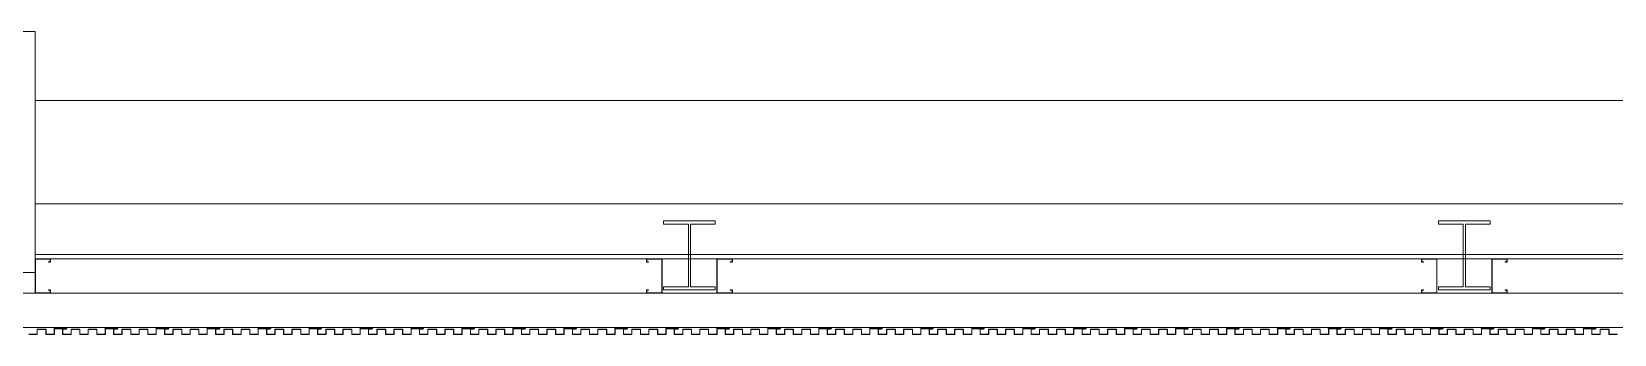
# Model space of a CAD drawing. Extents: x 225000 to 2157367, y 208400 to 840900.
# Drawn here: x 499266 to 503861, y 372673 to 373552 of the extents above; entities that cross this region are included whole.
import ezdxf

# ---------------------------------------------------------------- set-up
doc = ezdxf.new("R2010")
doc.units = 0
doc.header["$LTSCALE"] = 10
doc.layers.add('Data Center Layout_L20$0$ARC', color=252, linetype='Continuous', lineweight=0)

# ---------------------------------------------------------------- blocks, each defined once
blk = doc.blocks.new('Data Center Layout_L20')
at = {"layer": 'Data Center Layout_L20$0$ARC'}
for p, q in [((499275.59, 173352.31), (507575.59, 173352.31)), ((499275.59, 173052.31), (507575.59, 173052.31)), ((507575.59, 172904.81), (499275.59, 172904.81)), ((507575.59, 172892.31), (499275.59, 172892.31)), ((507871.11, 172792.31), (498989.42, 172792.31)), ((507871.11, 172692.31), (498989.42, 172692.31))]:
    blk.add_line(p, q, dxfattribs=at)
for points in [[(498575.59, 172852.31), (498575.59, 173552.31), (499275.59, 173552.31), (499275.59, 172852.31)], [(501250.59, 172802.31), (501100.59, 172802.31), (501100.59, 172811.31), (501172.59, 172811.31), (501172.59, 172993.31), (501100.59, 172993.31), (501100.59, 173002.31), (501250.59, 173002.31), (501250.59, 172993.31), (501178.59, 172993.31), (501178.59, 172811.31), (501250.59, 172811.31)], [(503500.59, 172802.31), (503350.59, 172802.31), (503350.59, 172811.31), (503422.59, 172811.31), (503422.59, 172993.31), (503350.59, 172993.31), (503350.59, 173002.31), (503500.59, 173002.31), (503500.59, 172993.31), (503428.59, 172993.31), (503428.59, 172811.31), (503500.59, 172811.31)]]:
    blk.add_lwpolyline(points, close=True, dxfattribs=at)
for points in [[(499314.59, 172883.11), (499318.99, 172883.11, 0.4142136), (499319.79, 172883.91), (499319.79, 172890.71, 0.4142136), (499318.99, 172891.51), (499277.19, 172891.51, 0.4142136), (499276.39, 172890.71), (499276.39, 172793.91, 0.4142136), (499277.19, 172793.11), (499318.99, 172793.11, 0.4142136), (499319.79, 172793.91), (499319.79, 172800.71, 0.4142136), (499318.99, 172801.51), (499314.59, 172801.51), (499314.59, 172802.31), (499318.99, 172802.31, -0.4142136), (499320.59, 172800.71), (499320.59, 172793.91, -0.4142136), (499318.99, 172792.31), (499277.19, 172792.31, -0.4142136), (499275.59, 172793.91), (499275.59, 172890.71, -0.4142136), (499277.19, 172892.31), (499318.99, 172892.31, -0.4142136), (499320.59, 172890.71), (499320.59, 172883.91, -0.4142136), (499318.99, 172882.31), (499314.59, 172882.31)], [(501057.03, 172883.11), (501052.63, 172883.11, -0.4142136), (501051.83, 172883.91), (501051.83, 172890.71, -0.4142136), (501052.63, 172891.51), (501094.43, 172891.51, -0.4142136), (501095.23, 172890.71), (501095.23, 172793.91, -0.4142136), (501094.43, 172793.11), (501052.63, 172793.11, -0.4142136), (501051.83, 172793.91), (501051.83, 172800.71, -0.4142136), (501052.63, 172801.51), (501057.03, 172801.51), (501057.03, 172802.31), (501052.63, 172802.31, 0.4142136), (501051.03, 172800.71), (501051.03, 172793.91, 0.4142136), (501052.63, 172792.31), (501094.43, 172792.31, 0.4142136), (501096.03, 172793.91), (501096.03, 172890.71, 0.4142136), (501094.43, 172892.31), (501052.63, 172892.31, 0.4142136), (501051.03, 172890.71), (501051.03, 172883.91, 0.4142136), (501052.63, 172882.31), (501057.03, 172882.31)], [(501294.14, 172883.11), (501298.54, 172883.11, 0.4142136), (501299.34, 172883.91), (501299.34, 172890.71, 0.4142136), (501298.54, 172891.51), (501256.74, 172891.51, 0.4142136), (501255.94, 172890.71), (501255.94, 172793.91, 0.4142136), (501256.74, 172793.11), (501298.54, 172793.11, 0.4142136), (501299.34, 172793.91), (501299.34, 172800.71, 0.4142136), (501298.54, 172801.51), (501294.14, 172801.51), (501294.14, 172802.31), (501298.54, 172802.31, -0.4142136), (501300.14, 172800.71), (501300.14, 172793.91, -0.4142136), (501298.54, 172792.31), (501256.74, 172792.31, -0.4142136), (501255.14, 172793.91), (501255.14, 172890.71, -0.4142136), (501256.74, 172892.31), (501298.54, 172892.31, -0.4142136), (501300.14, 172890.71), (501300.14, 172883.91, -0.4142136), (501298.54, 172882.31), (501294.14, 172882.31)], [(503307.03, 172883.11), (503302.63, 172883.11, -0.4142136), (503301.83, 172883.91), (503301.83, 172890.71, -0.4142136), (503302.63, 172891.51), (503344.43, 172891.51, -0.4142136), (503345.23, 172890.71), (503345.23, 172793.91, -0.4142136), (503344.43, 172793.11), (503302.63, 172793.11, -0.4142136), (503301.83, 172793.91), (503301.83, 172800.71, -0.4142136), (503302.63, 172801.51), (503307.03, 172801.51), (503307.03, 172802.31), (503302.63, 172802.31, 0.4142136), (503301.03, 172800.71), (503301.03, 172793.91, 0.4142136), (503302.63, 172792.31), (503344.43, 172792.31, 0.4142136), (503346.03, 172793.91), (503346.03, 172890.71, 0.4142136), (503344.43, 172892.31), (503302.63, 172892.31, 0.4142136), (503301.03, 172890.71), (503301.03, 172883.91, 0.4142136), (503302.63, 172882.31), (503307.03, 172882.31)], [(503544.14, 172883.11), (503548.54, 172883.11, 0.4142136), (503549.34, 172883.91), (503549.34, 172890.71, 0.4142136), (503548.54, 172891.51), (503506.74, 172891.51, 0.4142136), (503505.94, 172890.71), (503505.94, 172793.91, 0.4142136), (503506.74, 172793.11), (503548.54, 172793.11, 0.4142136), (503549.34, 172793.91), (503549.34, 172800.71, 0.4142136), (503548.54, 172801.51), (503544.14, 172801.51), (503544.14, 172802.31), (503548.54, 172802.31, -0.4142136), (503550.14, 172800.71), (503550.14, 172793.91, -0.4142136), (503548.54, 172792.31), (503506.74, 172792.31, -0.4142136), (503505.14, 172793.91), (503505.14, 172890.71, -0.4142136), (503506.74, 172892.31), (503548.54, 172892.31, -0.4142136), (503550.14, 172890.71), (503550.14, 172883.91, -0.4142136), (503548.54, 172882.31), (503544.14, 172882.31)]]:
    blk.add_lwpolyline(points, format="xyb", close=True, dxfattribs=at)
at = {"layer": 'Data Center Layout_L20$0$ARC', "linetype": 'Continuous'}
for points in [[(499358.6, 172688.83), (499365.59, 172691.33), (499365.42, 172691.8), (499358.45, 172689.31), (499331.09, 172689.31), (499331.09, 172673.31), (499307.29, 172673.31), (499307.29, 172687.81), (499281.49, 172687.81), (499281.49, 172673.31), (499257.69, 172673.31)], [(499257.19, 172672.81), (499281.99, 172672.81), (499281.99, 172687.31), (499306.79, 172687.31), (499306.79, 172672.81), (499331.59, 172672.81), (499331.59, 172688.81), (499358.66, 172688.81)]]:
    blk.add_lwpolyline(points, dxfattribs=at)
for points in [[(499506.6, 172688.83), (499513.59, 172691.33), (499513.42, 172691.8), (499506.45, 172689.31), (499479.09, 172689.31), (499479.09, 172673.31), (499455.29, 172673.31), (499455.29, 172687.81), (499429.49, 172687.81), (499429.49, 172673.31), (499405.69, 172673.31), (499405.69, 172687.81), (499379.89, 172687.81), (499379.89, 172673.31), (499356.09, 172673.31), (499356.09, 172688.31), (499365.59, 172688.31, 1), (499365.59, 172692.31), (499344.88, 172692.31), (499343.59, 172691.01), (499342.29, 172692.31), (499328.59, 172692.31), (499328.59, 172691.81), (499342.09, 172691.81), (499343.59, 172690.31), (499345.09, 172691.81), (499365.59, 172691.81, -1), (499365.59, 172688.81), (499355.59, 172688.81), (499355.59, 172672.81), (499380.39, 172672.81), (499380.39, 172687.31), (499405.19, 172687.31), (499405.19, 172672.81), (499429.99, 172672.81), (499429.99, 172687.31), (499454.79, 172687.31), (499454.79, 172672.81), (499479.59, 172672.81), (499479.59, 172688.81), (499506.66, 172688.81)], [(499654.6, 172688.83), (499661.59, 172691.33), (499661.42, 172691.8), (499654.45, 172689.31), (499627.09, 172689.31), (499627.09, 172673.31), (499603.29, 172673.31), (499603.29, 172687.81), (499577.49, 172687.81), (499577.49, 172673.31), (499553.69, 172673.31), (499553.69, 172687.81), (499527.89, 172687.81), (499527.89, 172673.31), (499504.09, 172673.31), (499504.09, 172688.31), (499513.59, 172688.31, 1), (499513.59, 172692.31), (499492.88, 172692.31), (499491.59, 172691.01), (499490.29, 172692.31), (499476.59, 172692.31), (499476.59, 172691.81), (499490.09, 172691.81), (499491.59, 172690.31), (499493.09, 172691.81), (499513.59, 172691.81, -1), (499513.59, 172688.81), (499503.59, 172688.81), (499503.59, 172672.81), (499528.39, 172672.81), (499528.39, 172687.31), (499553.19, 172687.31), (499553.19, 172672.81), (499577.99, 172672.81), (499577.99, 172687.31), (499602.79, 172687.31), (499602.79, 172672.81), (499627.59, 172672.81), (499627.59, 172688.81), (499654.66, 172688.81)], [(499802.6, 172688.83), (499809.59, 172691.33), (499809.42, 172691.8), (499802.45, 172689.31), (499775.09, 172689.31), (499775.09, 172673.31), (499751.29, 172673.31), (499751.29, 172687.81), (499725.49, 172687.81), (499725.49, 172673.31), (499701.69, 172673.31), (499701.69, 172687.81), (499675.89, 172687.81), (499675.89, 172673.31), (499652.09, 172673.31), (499652.09, 172688.31), (499661.59, 172688.31, 1), (499661.59, 172692.31), (499640.88, 172692.31), (499639.59, 172691.01), (499638.29, 172692.31), (499624.59, 172692.31), (499624.59, 172691.81), (499638.09, 172691.81), (499639.59, 172690.31), (499641.09, 172691.81), (499661.59, 172691.81, -1), (499661.59, 172688.81), (499651.59, 172688.81), (499651.59, 172672.81), (499676.39, 172672.81), (499676.39, 172687.31), (499701.19, 172687.31), (499701.19, 172672.81), (499725.99, 172672.81), (499725.99, 172687.31), (499750.79, 172687.31), (499750.79, 172672.81), (499775.59, 172672.81), (499775.59, 172688.81), (499802.66, 172688.81)], [(499950.6, 172688.83), (499957.59, 172691.33), (499957.42, 172691.8), (499950.45, 172689.31), (499923.09, 172689.31), (499923.09, 172673.31), (499899.29, 172673.31), (499899.29, 172687.81), (499873.49, 172687.81), (499873.49, 172673.31), (499849.69, 172673.31), (499849.69, 172687.81), (499823.89, 172687.81), (499823.89, 172673.31), (499800.09, 172673.31), (499800.09, 172688.31), (499809.59, 172688.31, 1), (499809.59, 172692.31), (499788.88, 172692.31), (499787.59, 172691.01), (499786.29, 172692.31), (499772.59, 172692.31), (499772.59, 172691.81), (499786.09, 172691.81), (499787.59, 172690.31), (499789.09, 172691.81), (499809.59, 172691.81, -1), (499809.59, 172688.81), (499799.59, 172688.81), (499799.59, 172672.81), (499824.39, 172672.81), (499824.39, 172687.31), (499849.19, 172687.31), (499849.19, 172672.81), (499873.99, 172672.81), (499873.99, 172687.31), (499898.79, 172687.31), (499898.79, 172672.81), (499923.59, 172672.81), (499923.59, 172688.81), (499950.66, 172688.81)], [(500098.6, 172688.83), (500105.59, 172691.33), (500105.42, 172691.8), (500098.45, 172689.31), (500071.09, 172689.31), (500071.09, 172673.31), (500047.29, 172673.31), (500047.29, 172687.81), (500021.49, 172687.81), (500021.49, 172673.31), (499997.69, 172673.31), (499997.69, 172687.81), (499971.89, 172687.81), (499971.89, 172673.31), (499948.09, 172673.31), (499948.09, 172688.31), (499957.59, 172688.31, 1), (499957.59, 172692.31), (499936.88, 172692.31), (499935.59, 172691.01), (499934.29, 172692.31), (499920.59, 172692.31), (499920.59, 172691.81), (499934.09, 172691.81), (499935.59, 172690.31), (499937.09, 172691.81), (499957.59, 172691.81, -1), (499957.59, 172688.81), (499947.59, 172688.81), (499947.59, 172672.81), (499972.39, 172672.81), (499972.39, 172687.31), (499997.19, 172687.31), (499997.19, 172672.81), (500021.99, 172672.81), (500021.99, 172687.31), (500046.79, 172687.31), (500046.79, 172672.81), (500071.59, 172672.81), (500071.59, 172688.81), (500098.66, 172688.81)], [(500246.6, 172688.83), (500253.59, 172691.33), (500253.42, 172691.8), (500246.45, 172689.31), (500219.09, 172689.31), (500219.09, 172673.31), (500195.29, 172673.31), (500195.29, 172687.81), (500169.49, 172687.81), (500169.49, 172673.31), (500145.69, 172673.31), (500145.69, 172687.81), (500119.89, 172687.81), (500119.89, 172673.31), (500096.09, 172673.31), (500096.09, 172688.31), (500105.59, 172688.31, 1), (500105.59, 172692.31), (500084.88, 172692.31), (500083.59, 172691.01), (500082.29, 172692.31), (500068.59, 172692.31), (500068.59, 172691.81), (500082.09, 172691.81), (500083.59, 172690.31), (500085.09, 172691.81), (500105.59, 172691.81, -1), (500105.59, 172688.81), (500095.59, 172688.81), (500095.59, 172672.81), (500120.39, 172672.81), (500120.39, 172687.31), (500145.19, 172687.31), (500145.19, 172672.81), (500169.99, 172672.81), (500169.99, 172687.31), (500194.79, 172687.31), (500194.79, 172672.81), (500219.59, 172672.81), (500219.59, 172688.81), (500246.66, 172688.81)], [(500394.6, 172688.83), (500401.59, 172691.33), (500401.42, 172691.8), (500394.45, 172689.31), (500367.09, 172689.31), (500367.09, 172673.31), (500343.29, 172673.31), (500343.29, 172687.81), (500317.49, 172687.81), (500317.49, 172673.31), (500293.69, 172673.31), (500293.69, 172687.81), (500267.89, 172687.81), (500267.89, 172673.31), (500244.09, 172673.31), (500244.09, 172688.31), (500253.59, 172688.31, 1), (500253.59, 172692.31), (500232.88, 172692.31), (500231.59, 172691.01), (500230.29, 172692.31), (500216.59, 172692.31), (500216.59, 172691.81), (500230.09, 172691.81), (500231.59, 172690.31), (500233.09, 172691.81), (500253.59, 172691.81, -1), (500253.59, 172688.81), (500243.59, 172688.81), (500243.59, 172672.81), (500268.39, 172672.81), (500268.39, 172687.31), (500293.19, 172687.31), (500293.19, 172672.81), (500317.99, 172672.81), (500317.99, 172687.31), (500342.79, 172687.31), (500342.79, 172672.81), (500367.59, 172672.81), (500367.59, 172688.81), (500394.66, 172688.81)], [(500542.6, 172688.83), (500549.59, 172691.33), (500549.42, 172691.8), (500542.45, 172689.31), (500515.09, 172689.31), (500515.09, 172673.31), (500491.29, 172673.31), (500491.29, 172687.81), (500465.49, 172687.81), (500465.49, 172673.31), (500441.69, 172673.31), (500441.69, 172687.81), (500415.89, 172687.81), (500415.89, 172673.31), (500392.09, 172673.31), (500392.09, 172688.31), (500401.59, 172688.31, 1), (500401.59, 172692.31), (500380.88, 172692.31), (500379.59, 172691.01), (500378.29, 172692.31), (500364.59, 172692.31), (500364.59, 172691.81), (500378.09, 172691.81), (500379.59, 172690.31), (500381.09, 172691.81), (500401.59, 172691.81, -1), (500401.59, 172688.81), (500391.59, 172688.81), (500391.59, 172672.81), (500416.39, 172672.81), (500416.39, 172687.31), (500441.19, 172687.31), (500441.19, 172672.81), (500465.99, 172672.81), (500465.99, 172687.31), (500490.79, 172687.31), (500490.79, 172672.81), (500515.59, 172672.81), (500515.59, 172688.81), (500542.66, 172688.81)], [(500690.6, 172688.83), (500697.59, 172691.33), (500697.42, 172691.8), (500690.45, 172689.31), (500663.09, 172689.31), (500663.09, 172673.31), (500639.29, 172673.31), (500639.29, 172687.81), (500613.49, 172687.81), (500613.49, 172673.31), (500589.69, 172673.31), (500589.69, 172687.81), (500563.89, 172687.81), (500563.89, 172673.31), (500540.09, 172673.31), (500540.09, 172688.31), (500549.59, 172688.31, 1), (500549.59, 172692.31), (500528.88, 172692.31), (500527.59, 172691.01), (500526.29, 172692.31), (500512.59, 172692.31), (500512.59, 172691.81), (500526.09, 172691.81), (500527.59, 172690.31), (500529.09, 172691.81), (500549.59, 172691.81, -1), (500549.59, 172688.81), (500539.59, 172688.81), (500539.59, 172672.81), (500564.39, 172672.81), (500564.39, 172687.31), (500589.19, 172687.31), (500589.19, 172672.81), (500613.99, 172672.81), (500613.99, 172687.31), (500638.79, 172687.31), (500638.79, 172672.81), (500663.59, 172672.81), (500663.59, 172688.81), (500690.66, 172688.81)], [(500838.6, 172688.83), (500845.59, 172691.33), (500845.42, 172691.8), (500838.45, 172689.31), (500811.09, 172689.31), (500811.09, 172673.31), (500787.29, 172673.31), (500787.29, 172687.81), (500761.49, 172687.81), (500761.49, 172673.31), (500737.69, 172673.31), (500737.69, 172687.81), (500711.89, 172687.81), (500711.89, 172673.31), (500688.09, 172673.31), (500688.09, 172688.31), (500697.59, 172688.31, 1), (500697.59, 172692.31), (500676.88, 172692.31), (500675.59, 172691.01), (500674.29, 172692.31), (500660.59, 172692.31), (500660.59, 172691.81), (500674.09, 172691.81), (500675.59, 172690.31), (500677.09, 172691.81), (500697.59, 172691.81, -1), (500697.59, 172688.81), (500687.59, 172688.81), (500687.59, 172672.81), (500712.39, 172672.81), (500712.39, 172687.31), (500737.19, 172687.31), (500737.19, 172672.81), (500761.99, 172672.81), (500761.99, 172687.31), (500786.79, 172687.31), (500786.79, 172672.81), (500811.59, 172672.81), (500811.59, 172688.81), (500838.66, 172688.81)], [(500986.6, 172688.83), (500993.59, 172691.33), (500993.42, 172691.8), (500986.45, 172689.31), (500959.09, 172689.31), (500959.09, 172673.31), (500935.29, 172673.31), (500935.29, 172687.81), (500909.49, 172687.81), (500909.49, 172673.31), (500885.69, 172673.31), (500885.69, 172687.81), (500859.89, 172687.81), (500859.89, 172673.31), (500836.09, 172673.31), (500836.09, 172688.31), (500845.59, 172688.31, 1), (500845.59, 172692.31), (500824.88, 172692.31), (500823.59, 172691.01), (500822.29, 172692.31), (500808.59, 172692.31), (500808.59, 172691.81), (500822.09, 172691.81), (500823.59, 172690.31), (500825.09, 172691.81), (500845.59, 172691.81, -1), (500845.59, 172688.81), (500835.59, 172688.81), (500835.59, 172672.81), (500860.39, 172672.81), (500860.39, 172687.31), (500885.19, 172687.31), (500885.19, 172672.81), (500909.99, 172672.81), (500909.99, 172687.31), (500934.79, 172687.31), (500934.79, 172672.81), (500959.59, 172672.81), (500959.59, 172688.81), (500986.66, 172688.81)], [(501134.6, 172688.83), (501141.59, 172691.33), (501141.42, 172691.8), (501134.45, 172689.31), (501107.09, 172689.31), (501107.09, 172673.31), (501083.29, 172673.31), (501083.29, 172687.81), (501057.49, 172687.81), (501057.49, 172673.31), (501033.69, 172673.31), (501033.69, 172687.81), (501007.89, 172687.81), (501007.89, 172673.31), (500984.09, 172673.31), (500984.09, 172688.31), (500993.59, 172688.31, 1), (500993.59, 172692.31), (500972.88, 172692.31), (500971.59, 172691.01), (500970.29, 172692.31), (500956.59, 172692.31), (500956.59, 172691.81), (500970.09, 172691.81), (500971.59, 172690.31), (500973.09, 172691.81), (500993.59, 172691.81, -1), (500993.59, 172688.81), (500983.59, 172688.81), (500983.59, 172672.81), (501008.39, 172672.81), (501008.39, 172687.31), (501033.19, 172687.31), (501033.19, 172672.81), (501057.99, 172672.81), (501057.99, 172687.31), (501082.79, 172687.31), (501082.79, 172672.81), (501107.59, 172672.81), (501107.59, 172688.81), (501134.66, 172688.81)], [(501282.6, 172688.83), (501289.59, 172691.33), (501289.42, 172691.8), (501282.45, 172689.31), (501255.09, 172689.31), (501255.09, 172673.31), (501231.29, 172673.31), (501231.29, 172687.81), (501205.49, 172687.81), (501205.49, 172673.31), (501181.69, 172673.31), (501181.69, 172687.81), (501155.89, 172687.81), (501155.89, 172673.31), (501132.09, 172673.31), (501132.09, 172688.31), (501141.59, 172688.31, 1), (501141.59, 172692.31), (501120.88, 172692.31), (501119.59, 172691.01), (501118.29, 172692.31), (501104.59, 172692.31), (501104.59, 172691.81), (501118.09, 172691.81), (501119.59, 172690.31), (501121.09, 172691.81), (501141.59, 172691.81, -1), (501141.59, 172688.81), (501131.59, 172688.81), (501131.59, 172672.81), (501156.39, 172672.81), (501156.39, 172687.31), (501181.19, 172687.31), (501181.19, 172672.81), (501205.99, 172672.81), (501205.99, 172687.31), (501230.79, 172687.31), (501230.79, 172672.81), (501255.59, 172672.81), (501255.59, 172688.81), (501282.66, 172688.81)], [(501430.6, 172688.83), (501437.59, 172691.33), (501437.42, 172691.8), (501430.45, 172689.31), (501403.09, 172689.31), (501403.09, 172673.31), (501379.29, 172673.31), (501379.29, 172687.81), (501353.49, 172687.81), (501353.49, 172673.31), (501329.69, 172673.31), (501329.69, 172687.81), (501303.89, 172687.81), (501303.89, 172673.31), (501280.09, 172673.31), (501280.09, 172688.31), (501289.59, 172688.31, 1), (501289.59, 172692.31), (501268.88, 172692.31), (501267.59, 172691.01), (501266.29, 172692.31), (501252.59, 172692.31), (501252.59, 172691.81), (501266.09, 172691.81), (501267.59, 172690.31), (501269.09, 172691.81), (501289.59, 172691.81, -1), (501289.59, 172688.81), (501279.59, 172688.81), (501279.59, 172672.81), (501304.39, 172672.81), (501304.39, 172687.31), (501329.19, 172687.31), (501329.19, 172672.81), (501353.99, 172672.81), (501353.99, 172687.31), (501378.79, 172687.31), (501378.79, 172672.81), (501403.59, 172672.81), (501403.59, 172688.81), (501430.66, 172688.81)], [(501578.6, 172688.83), (501585.59, 172691.33), (501585.42, 172691.8), (501578.45, 172689.31), (501551.09, 172689.31), (501551.09, 172673.31), (501527.29, 172673.31), (501527.29, 172687.81), (501501.49, 172687.81), (501501.49, 172673.31), (501477.69, 172673.31), (501477.69, 172687.81), (501451.89, 172687.81), (501451.89, 172673.31), (501428.09, 172673.31), (501428.09, 172688.31), (501437.59, 172688.31, 1), (501437.59, 172692.31), (501416.88, 172692.31), (501415.59, 172691.01), (501414.29, 172692.31), (501400.59, 172692.31), (501400.59, 172691.81), (501414.09, 172691.81), (501415.59, 172690.31), (501417.09, 172691.81), (501437.59, 172691.81, -1), (501437.59, 172688.81), (501427.59, 172688.81), (501427.59, 172672.81), (501452.39, 172672.81), (501452.39, 172687.31), (501477.19, 172687.31), (501477.19, 172672.81), (501501.99, 172672.81), (501501.99, 172687.31), (501526.79, 172687.31), (501526.79, 172672.81), (501551.59, 172672.81), (501551.59, 172688.81), (501578.66, 172688.81)], [(501726.6, 172688.83), (501733.59, 172691.33), (501733.42, 172691.8), (501726.45, 172689.31), (501699.09, 172689.31), (501699.09, 172673.31), (501675.29, 172673.31), (501675.29, 172687.81), (501649.49, 172687.81), (501649.49, 172673.31), (501625.69, 172673.31), (501625.69, 172687.81), (501599.89, 172687.81), (501599.89, 172673.31), (501576.09, 172673.31), (501576.09, 172688.31), (501585.59, 172688.31, 1), (501585.59, 172692.31), (501564.88, 172692.31), (501563.59, 172691.01), (501562.29, 172692.31), (501548.59, 172692.31), (501548.59, 172691.81), (501562.09, 172691.81), (501563.59, 172690.31), (501565.09, 172691.81), (501585.59, 172691.81, -1), (501585.59, 172688.81), (501575.59, 172688.81), (501575.59, 172672.81), (501600.39, 172672.81), (501600.39, 172687.31), (501625.19, 172687.31), (501625.19, 172672.81), (501649.99, 172672.81), (501649.99, 172687.31), (501674.79, 172687.31), (501674.79, 172672.81), (501699.59, 172672.81), (501699.59, 172688.81), (501726.66, 172688.81)], [(501874.6, 172688.83), (501881.59, 172691.33), (501881.42, 172691.8), (501874.45, 172689.31), (501847.09, 172689.31), (501847.09, 172673.31), (501823.29, 172673.31), (501823.29, 172687.81), (501797.49, 172687.81), (501797.49, 172673.31), (501773.69, 172673.31), (501773.69, 172687.81), (501747.89, 172687.81), (501747.89, 172673.31), (501724.09, 172673.31), (501724.09, 172688.31), (501733.59, 172688.31, 1), (501733.59, 172692.31), (501712.88, 172692.31), (501711.59, 172691.01), (501710.29, 172692.31), (501696.59, 172692.31), (501696.59, 172691.81), (501710.09, 172691.81), (501711.59, 172690.31), (501713.09, 172691.81), (501733.59, 172691.81, -1), (501733.59, 172688.81), (501723.59, 172688.81), (501723.59, 172672.81), (501748.39, 172672.81), (501748.39, 172687.31), (501773.19, 172687.31), (501773.19, 172672.81), (501797.99, 172672.81), (501797.99, 172687.31), (501822.79, 172687.31), (501822.79, 172672.81), (501847.59, 172672.81), (501847.59, 172688.81), (501874.66, 172688.81)], [(502022.6, 172688.83), (502029.59, 172691.33), (502029.42, 172691.8), (502022.45, 172689.31), (501995.09, 172689.31), (501995.09, 172673.31), (501971.29, 172673.31), (501971.29, 172687.81), (501945.49, 172687.81), (501945.49, 172673.31), (501921.69, 172673.31), (501921.69, 172687.81), (501895.89, 172687.81), (501895.89, 172673.31), (501872.09, 172673.31), (501872.09, 172688.31), (501881.59, 172688.31, 1), (501881.59, 172692.31), (501860.88, 172692.31), (501859.59, 172691.01), (501858.29, 172692.31), (501844.59, 172692.31), (501844.59, 172691.81), (501858.09, 172691.81), (501859.59, 172690.31), (501861.09, 172691.81), (501881.59, 172691.81, -1), (501881.59, 172688.81), (501871.59, 172688.81), (501871.59, 172672.81), (501896.39, 172672.81), (501896.39, 172687.31), (501921.19, 172687.31), (501921.19, 172672.81), (501945.99, 172672.81), (501945.99, 172687.31), (501970.79, 172687.31), (501970.79, 172672.81), (501995.59, 172672.81), (501995.59, 172688.81), (502022.66, 172688.81)], [(502170.6, 172688.83), (502177.59, 172691.33), (502177.42, 172691.8), (502170.45, 172689.31), (502143.09, 172689.31), (502143.09, 172673.31), (502119.29, 172673.31), (502119.29, 172687.81), (502093.49, 172687.81), (502093.49, 172673.31), (502069.69, 172673.31), (502069.69, 172687.81), (502043.89, 172687.81), (502043.89, 172673.31), (502020.09, 172673.31), (502020.09, 172688.31), (502029.59, 172688.31, 1), (502029.59, 172692.31), (502008.88, 172692.31), (502007.59, 172691.01), (502006.29, 172692.31), (501992.59, 172692.31), (501992.59, 172691.81), (502006.09, 172691.81), (502007.59, 172690.31), (502009.09, 172691.81), (502029.59, 172691.81, -1), (502029.59, 172688.81), (502019.59, 172688.81), (502019.59, 172672.81), (502044.39, 172672.81), (502044.39, 172687.31), (502069.19, 172687.31), (502069.19, 172672.81), (502093.99, 172672.81), (502093.99, 172687.31), (502118.79, 172687.31), (502118.79, 172672.81), (502143.59, 172672.81), (502143.59, 172688.81), (502170.66, 172688.81)], [(502318.6, 172688.83), (502325.59, 172691.33), (502325.42, 172691.8), (502318.45, 172689.31), (502291.09, 172689.31), (502291.09, 172673.31), (502267.29, 172673.31), (502267.29, 172687.81), (502241.49, 172687.81), (502241.49, 172673.31), (502217.69, 172673.31), (502217.69, 172687.81), (502191.89, 172687.81), (502191.89, 172673.31), (502168.09, 172673.31), (502168.09, 172688.31), (502177.59, 172688.31, 1), (502177.59, 172692.31), (502156.88, 172692.31), (502155.59, 172691.01), (502154.29, 172692.31), (502140.59, 172692.31), (502140.59, 172691.81), (502154.09, 172691.81), (502155.59, 172690.31), (502157.09, 172691.81), (502177.59, 172691.81, -1), (502177.59, 172688.81), (502167.59, 172688.81), (502167.59, 172672.81), (502192.39, 172672.81), (502192.39, 172687.31), (502217.19, 172687.31), (502217.19, 172672.81), (502241.99, 172672.81), (502241.99, 172687.31), (502266.79, 172687.31), (502266.79, 172672.81), (502291.59, 172672.81), (502291.59, 172688.81), (502318.66, 172688.81)], [(502466.6, 172688.83), (502473.59, 172691.33), (502473.42, 172691.8), (502466.45, 172689.31), (502439.09, 172689.31), (502439.09, 172673.31), (502415.29, 172673.31), (502415.29, 172687.81), (502389.49, 172687.81), (502389.49, 172673.31), (502365.69, 172673.31), (502365.69, 172687.81), (502339.89, 172687.81), (502339.89, 172673.31), (502316.09, 172673.31), (502316.09, 172688.31), (502325.59, 172688.31, 1), (502325.59, 172692.31), (502304.88, 172692.31), (502303.59, 172691.01), (502302.29, 172692.31), (502288.59, 172692.31), (502288.59, 172691.81), (502302.09, 172691.81), (502303.59, 172690.31), (502305.09, 172691.81), (502325.59, 172691.81, -1), (502325.59, 172688.81), (502315.59, 172688.81), (502315.59, 172672.81), (502340.39, 172672.81), (502340.39, 172687.31), (502365.19, 172687.31), (502365.19, 172672.81), (502389.99, 172672.81), (502389.99, 172687.31), (502414.79, 172687.31), (502414.79, 172672.81), (502439.59, 172672.81), (502439.59, 172688.81), (502466.66, 172688.81)], [(502614.6, 172688.83), (502621.59, 172691.33), (502621.42, 172691.8), (502614.45, 172689.31), (502587.09, 172689.31), (502587.09, 172673.31), (502563.29, 172673.31), (502563.29, 172687.81), (502537.49, 172687.81), (502537.49, 172673.31), (502513.69, 172673.31), (502513.69, 172687.81), (502487.89, 172687.81), (502487.89, 172673.31), (502464.09, 172673.31), (502464.09, 172688.31), (502473.59, 172688.31, 1), (502473.59, 172692.31), (502452.88, 172692.31), (502451.59, 172691.01), (502450.29, 172692.31), (502436.59, 172692.31), (502436.59, 172691.81), (502450.09, 172691.81), (502451.59, 172690.31), (502453.09, 172691.81), (502473.59, 172691.81, -1), (502473.59, 172688.81), (502463.59, 172688.81), (502463.59, 172672.81), (502488.39, 172672.81), (502488.39, 172687.31), (502513.19, 172687.31), (502513.19, 172672.81), (502537.99, 172672.81), (502537.99, 172687.31), (502562.79, 172687.31), (502562.79, 172672.81), (502587.59, 172672.81), (502587.59, 172688.81), (502614.66, 172688.81)], [(502762.6, 172688.83), (502769.59, 172691.33), (502769.42, 172691.8), (502762.45, 172689.31), (502735.09, 172689.31), (502735.09, 172673.31), (502711.29, 172673.31), (502711.29, 172687.81), (502685.49, 172687.81), (502685.49, 172673.31), (502661.69, 172673.31), (502661.69, 172687.81), (502635.89, 172687.81), (502635.89, 172673.31), (502612.09, 172673.31), (502612.09, 172688.31), (502621.59, 172688.31, 1), (502621.59, 172692.31), (502600.88, 172692.31), (502599.59, 172691.01), (502598.29, 172692.31), (502584.59, 172692.31), (502584.59, 172691.81), (502598.09, 172691.81), (502599.59, 172690.31), (502601.09, 172691.81), (502621.59, 172691.81, -1), (502621.59, 172688.81), (502611.59, 172688.81), (502611.59, 172672.81), (502636.39, 172672.81), (502636.39, 172687.31), (502661.19, 172687.31), (502661.19, 172672.81), (502685.99, 172672.81), (502685.99, 172687.31), (502710.79, 172687.31), (502710.79, 172672.81), (502735.59, 172672.81), (502735.59, 172688.81), (502762.66, 172688.81)], [(502910.6, 172688.83), (502917.59, 172691.33), (502917.42, 172691.8), (502910.45, 172689.31), (502883.09, 172689.31), (502883.09, 172673.31), (502859.29, 172673.31), (502859.29, 172687.81), (502833.49, 172687.81), (502833.49, 172673.31), (502809.69, 172673.31), (502809.69, 172687.81), (502783.89, 172687.81), (502783.89, 172673.31), (502760.09, 172673.31), (502760.09, 172688.31), (502769.59, 172688.31, 1), (502769.59, 172692.31), (502748.88, 172692.31), (502747.59, 172691.01), (502746.29, 172692.31), (502732.59, 172692.31), (502732.59, 172691.81), (502746.09, 172691.81), (502747.59, 172690.31), (502749.09, 172691.81), (502769.59, 172691.81, -1), (502769.59, 172688.81), (502759.59, 172688.81), (502759.59, 172672.81), (502784.39, 172672.81), (502784.39, 172687.31), (502809.19, 172687.31), (502809.19, 172672.81), (502833.99, 172672.81), (502833.99, 172687.31), (502858.79, 172687.31), (502858.79, 172672.81), (502883.59, 172672.81), (502883.59, 172688.81), (502910.66, 172688.81)], [(503058.6, 172688.83), (503065.59, 172691.33), (503065.42, 172691.8), (503058.45, 172689.31), (503031.09, 172689.31), (503031.09, 172673.31), (503007.29, 172673.31), (503007.29, 172687.81), (502981.49, 172687.81), (502981.49, 172673.31), (502957.69, 172673.31), (502957.69, 172687.81), (502931.89, 172687.81), (502931.89, 172673.31), (502908.09, 172673.31), (502908.09, 172688.31), (502917.59, 172688.31, 1), (502917.59, 172692.31), (502896.88, 172692.31), (502895.59, 172691.01), (502894.29, 172692.31), (502880.59, 172692.31), (502880.59, 172691.81), (502894.09, 172691.81), (502895.59, 172690.31), (502897.09, 172691.81), (502917.59, 172691.81, -1), (502917.59, 172688.81), (502907.59, 172688.81), (502907.59, 172672.81), (502932.39, 172672.81), (502932.39, 172687.31), (502957.19, 172687.31), (502957.19, 172672.81), (502981.99, 172672.81), (502981.99, 172687.31), (503006.79, 172687.31), (503006.79, 172672.81), (503031.59, 172672.81), (503031.59, 172688.81), (503058.66, 172688.81)], [(503206.6, 172688.83), (503213.59, 172691.33), (503213.42, 172691.8), (503206.45, 172689.31), (503179.09, 172689.31), (503179.09, 172673.31), (503155.29, 172673.31), (503155.29, 172687.81), (503129.49, 172687.81), (503129.49, 172673.31), (503105.69, 172673.31), (503105.69, 172687.81), (503079.89, 172687.81), (503079.89, 172673.31), (503056.09, 172673.31), (503056.09, 172688.31), (503065.59, 172688.31, 1), (503065.59, 172692.31), (503044.88, 172692.31), (503043.59, 172691.01), (503042.29, 172692.31), (503028.59, 172692.31), (503028.59, 172691.81), (503042.09, 172691.81), (503043.59, 172690.31), (503045.09, 172691.81), (503065.59, 172691.81, -1), (503065.59, 172688.81), (503055.59, 172688.81), (503055.59, 172672.81), (503080.39, 172672.81), (503080.39, 172687.31), (503105.19, 172687.31), (503105.19, 172672.81), (503129.99, 172672.81), (503129.99, 172687.31), (503154.79, 172687.31), (503154.79, 172672.81), (503179.59, 172672.81), (503179.59, 172688.81), (503206.66, 172688.81)], [(503354.6, 172688.83), (503361.59, 172691.33), (503361.42, 172691.8), (503354.45, 172689.31), (503327.09, 172689.31), (503327.09, 172673.31), (503303.29, 172673.31), (503303.29, 172687.81), (503277.49, 172687.81), (503277.49, 172673.31), (503253.69, 172673.31), (503253.69, 172687.81), (503227.89, 172687.81), (503227.89, 172673.31), (503204.09, 172673.31), (503204.09, 172688.31), (503213.59, 172688.31, 1), (503213.59, 172692.31), (503192.88, 172692.31), (503191.59, 172691.01), (503190.29, 172692.31), (503176.59, 172692.31), (503176.59, 172691.81), (503190.09, 172691.81), (503191.59, 172690.31), (503193.09, 172691.81), (503213.59, 172691.81, -1), (503213.59, 172688.81), (503203.59, 172688.81), (503203.59, 172672.81), (503228.39, 172672.81), (503228.39, 172687.31), (503253.19, 172687.31), (503253.19, 172672.81), (503277.99, 172672.81), (503277.99, 172687.31), (503302.79, 172687.31), (503302.79, 172672.81), (503327.59, 172672.81), (503327.59, 172688.81), (503354.66, 172688.81)], [(503502.6, 172688.83), (503509.59, 172691.33), (503509.42, 172691.8), (503502.45, 172689.31), (503475.09, 172689.31), (503475.09, 172673.31), (503451.29, 172673.31), (503451.29, 172687.81), (503425.49, 172687.81), (503425.49, 172673.31), (503401.69, 172673.31), (503401.69, 172687.81), (503375.89, 172687.81), (503375.89, 172673.31), (503352.09, 172673.31), (503352.09, 172688.31), (503361.59, 172688.31, 1), (503361.59, 172692.31), (503340.88, 172692.31), (503339.59, 172691.01), (503338.29, 172692.31), (503324.59, 172692.31), (503324.59, 172691.81), (503338.09, 172691.81), (503339.59, 172690.31), (503341.09, 172691.81), (503361.59, 172691.81, -1), (503361.59, 172688.81), (503351.59, 172688.81), (503351.59, 172672.81), (503376.39, 172672.81), (503376.39, 172687.31), (503401.19, 172687.31), (503401.19, 172672.81), (503425.99, 172672.81), (503425.99, 172687.31), (503450.79, 172687.31), (503450.79, 172672.81), (503475.59, 172672.81), (503475.59, 172688.81), (503502.66, 172688.81)], [(503650.6, 172688.83), (503657.59, 172691.33), (503657.42, 172691.8), (503650.45, 172689.31), (503623.09, 172689.31), (503623.09, 172673.31), (503599.29, 172673.31), (503599.29, 172687.81), (503573.49, 172687.81), (503573.49, 172673.31), (503549.69, 172673.31), (503549.69, 172687.81), (503523.89, 172687.81), (503523.89, 172673.31), (503500.09, 172673.31), (503500.09, 172688.31), (503509.59, 172688.31, 1), (503509.59, 172692.31), (503488.88, 172692.31), (503487.59, 172691.01), (503486.29, 172692.31), (503472.59, 172692.31), (503472.59, 172691.81), (503486.09, 172691.81), (503487.59, 172690.31), (503489.09, 172691.81), (503509.59, 172691.81, -1), (503509.59, 172688.81), (503499.59, 172688.81), (503499.59, 172672.81), (503524.39, 172672.81), (503524.39, 172687.31), (503549.19, 172687.31), (503549.19, 172672.81), (503573.99, 172672.81), (503573.99, 172687.31), (503598.79, 172687.31), (503598.79, 172672.81), (503623.59, 172672.81), (503623.59, 172688.81), (503650.66, 172688.81)], [(503798.6, 172688.83), (503805.59, 172691.33), (503805.42, 172691.8), (503798.45, 172689.31), (503771.09, 172689.31), (503771.09, 172673.31), (503747.29, 172673.31), (503747.29, 172687.81), (503721.49, 172687.81), (503721.49, 172673.31), (503697.69, 172673.31), (503697.69, 172687.81), (503671.89, 172687.81), (503671.89, 172673.31), (503648.09, 172673.31), (503648.09, 172688.31), (503657.59, 172688.31, 1), (503657.59, 172692.31), (503636.88, 172692.31), (503635.59, 172691.01), (503634.29, 172692.31), (503620.59, 172692.31), (503620.59, 172691.81), (503634.09, 172691.81), (503635.59, 172690.31), (503637.09, 172691.81), (503657.59, 172691.81, -1), (503657.59, 172688.81), (503647.59, 172688.81), (503647.59, 172672.81), (503672.39, 172672.81), (503672.39, 172687.31), (503697.19, 172687.31), (503697.19, 172672.81), (503721.99, 172672.81), (503721.99, 172687.31), (503746.79, 172687.31), (503746.79, 172672.81), (503771.59, 172672.81), (503771.59, 172688.81), (503798.66, 172688.81)], [(503869.49, 172673.31), (503845.69, 172673.31), (503845.69, 172687.81), (503819.89, 172687.81), (503819.89, 172673.31), (503796.09, 172673.31), (503796.09, 172688.31), (503805.59, 172688.31, 1), (503805.59, 172692.31), (503784.88, 172692.31), (503783.59, 172691.01), (503782.29, 172692.31), (503768.59, 172692.31), (503768.59, 172691.81), (503782.09, 172691.81), (503783.59, 172690.31), (503785.09, 172691.81), (503805.59, 172691.81, -1), (503805.59, 172688.81), (503795.59, 172688.81), (503795.59, 172672.81), (503820.39, 172672.81), (503820.39, 172687.31), (503845.19, 172687.31), (503845.19, 172672.81), (503869.99, 172672.81)]]:
    blk.add_lwpolyline(points, format="xyb", dxfattribs=at)

msp = doc.modelspace()

# ---------------------------------------------------------------- block references
msp.add_blockref('Data Center Layout_L20', (0, 200000))

doc.saveas('drawing.dxf')
